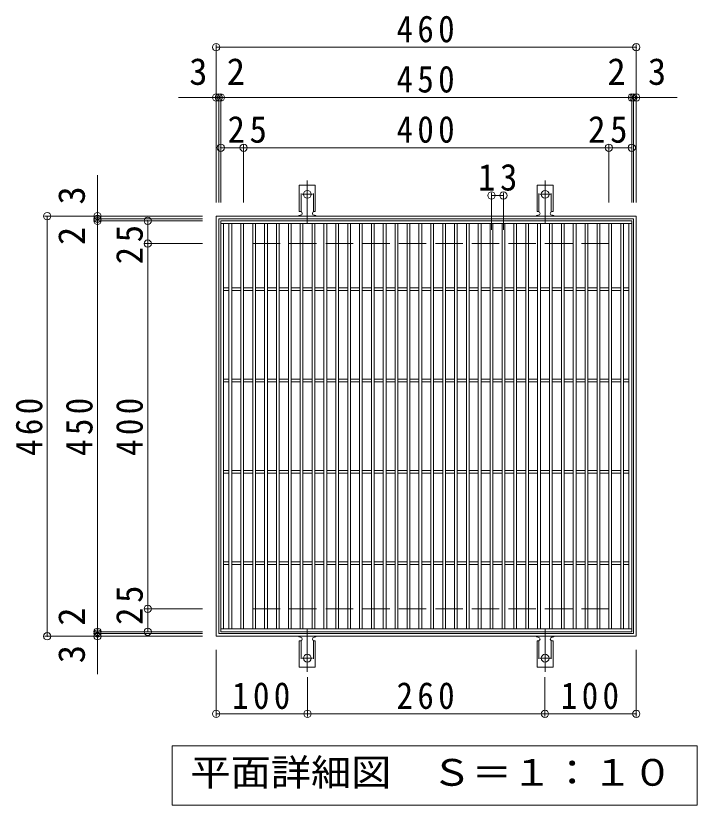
# Model space of a CAD drawing. Units: millimetres, scale not verified. Extents: x -1622 to 1579, y -1367 to 1154.
# Drawn here: x -460 to 286, y 289 to 1154 of the extents above; entities that cross this region are included whole.
import ezdxf
from ezdxf.enums import TextEntityAlignment as Align

# ---------------------------------------------------------------- set-up
doc = ezdxf.new("R2010")
doc.units = ezdxf.units.MM
doc.header["$LTSCALE"] = 10
doc.header["$PDMODE"] = 32
doc.header["$PDSIZE"] = 8
for name, pattern in [('CHAIN2', [12, 9, -1, 1, -1]), ('DASHED2', [3, 2, -1]), ('DASHED3', [4, 3, -1])]:
    doc.linetypes.add(name, pattern=pattern)
for name, color, linetype, lineweight in [('C-1', 2, 'DASHED3', 9), ('C-2', 3, 'Continuous', 9), ('C-4', 7, 'Continuous', 9), ('C-5', 7, 'Continuous', 9), ('C-A', 3, 'Continuous', 9)]:
    doc.layers.add(name, color=color, linetype=linetype, lineweight=lineweight)
doc.styles.add('ＭＳ ゴシック', font='')
doc.styles.get('ＭＳ ゴシック').set_extended_font_data('MS Gothic')

msp = doc.modelspace()

# ---------------------------------------------------------------- linework, layer by layer
at = {"layer": 'C-1'}
for p, q in [((-210.24, 904.12), (-210.24, 504.12)), ((189.76, 904.12), (-210.24, 904.12)), ((189.76, 904.12), (189.76, 504.12)), ((189.76, 504.12), (-210.24, 504.12))]:
    msp.add_line(p, q, dxfattribs=at)
at = {"layer": 'C-1', "linetype": 'Continuous'}
for points in [[(-240.24, 474.12), (-240.24, 934.12), (219.76, 934.12), (219.76, 474.12)], [(-237.24, 931.12), (216.76, 931.12), (216.76, 477.12), (-237.24, 477.12)]]:
    msp.add_lwpolyline(points, close=True, dxfattribs=at)
at = {"layer": 'C-2'}
for p, q in [((-235.24, 929.12), (-235.24, 479.12)), ((-235.24, 929.12), (214.76, 929.12)), ((-235.24, 926.12), (214.76, 926.12)), ((-232.24, 926.12), (-232.24, 482.12)), ((-226.24, 926.12), (-226.24, 482.12)), ((-223.24, 926.12), (-223.24, 482.12)), ((-213.24, 926.12), (-213.24, 482.12)), ((-210.24, 926.12), (-210.24, 482.12)), ((-200.24, 926.12), (-200.24, 482.12)), ((-197.24, 926.12), (-197.24, 482.12)), ((-187.24, 926.12), (-187.24, 482.12)), ((-184.24, 926.12), (-184.24, 482.12)), ((-174.24, 926.12), (-174.24, 482.12)), ((-171.24, 926.12), (-171.24, 482.12)), ((-161.24, 926.12), (-161.24, 482.12)), ((-158.24, 926.12), (-158.24, 482.12)), ((-148.24, 926.12), (-148.24, 482.12)), ((-145.24, 926.12), (-145.24, 482.12)), ((-135.24, 926.12), (-135.24, 482.12)), ((-132.24, 926.12), (-132.24, 482.12)), ((-122.24, 926.12), (-122.24, 482.12)), ((-119.24, 926.12), (-119.24, 482.12)), ((-109.24, 926.12), (-109.24, 482.12)), ((-106.24, 926.12), (-106.24, 482.12)), ((-96.24, 926.12), (-96.24, 482.12)), ((-93.24, 926.12), (-93.24, 482.12)), ((-83.24, 926.12), (-83.24, 482.12)), ((-80.24, 926.12), (-80.24, 482.12)), ((-70.24, 926.12), (-70.24, 482.12)), ((-67.24, 926.12), (-67.24, 482.12)), ((-57.24, 926.12), (-57.24, 482.12)), ((-54.24, 926.12), (-54.24, 482.12)), ((-44.24, 926.12), (-44.24, 482.12)), ((-41.24, 926.12), (-41.24, 482.12)), ((-31.24, 926.12), (-31.24, 482.12)), ((-28.24, 926.12), (-28.24, 482.12)), ((-18.24, 926.12), (-18.24, 482.12)), ((-15.24, 926.12), (-15.24, 482.12)), ((-5.24, 926.12), (-5.24, 482.12)), ((-2.24, 926.12), (-2.24, 482.12)), ((7.76, 926.12), (7.76, 482.12)), ((10.76, 926.12), (10.76, 482.12)), ((20.76, 926.12), (20.76, 482.12)), ((23.76, 926.12), (23.76, 482.12)), ((33.76, 926.12), (33.76, 482.12)), ((36.76, 926.12), (36.76, 482.12)), ((46.76, 926.12), (46.76, 482.12)), ((49.76, 926.12), (49.76, 482.12)), ((59.76, 926.12), (59.76, 482.12)), ((62.76, 926.12), (62.76, 482.12)), ((72.76, 926.12), (72.76, 482.12)), ((75.76, 926.12), (75.76, 482.12)), ((85.76, 926.12), (85.76, 482.12)), ((88.76, 926.12), (88.76, 482.12)), ((98.76, 926.12), (98.76, 482.12)), ((101.76, 926.12), (101.76, 482.12)), ((111.76, 926.12), (111.76, 482.12)), ((114.76, 926.12), (114.76, 482.12)), ((124.76, 926.12), (124.76, 482.12)), ((127.76, 926.12), (127.76, 482.12)), ((137.76, 926.12), (137.76, 482.12)), ((140.76, 926.12), (140.76, 482.12)), ((150.76, 926.12), (150.76, 482.12)), ((153.76, 926.12), (153.76, 482.12)), ((163.76, 926.12), (163.76, 482.12)), ((166.76, 926.12), (166.76, 482.12)), ((176.76, 926.12), (176.76, 482.12)), ((179.76, 926.12), (179.76, 482.12)), ((189.76, 926.12), (189.76, 482.12)), ((192.76, 926.12), (192.76, 482.12)), ((202.76, 926.12), (202.76, 482.12)), ((205.76, 926.12), (205.76, 482.12)), ((211.76, 926.12), (211.76, 482.12)), ((214.76, 929.12), (214.76, 479.12)), ((-226.24, 855.62), (-232.24, 855.62)), ((-226.24, 852.62), (-232.24, 852.62)), ((-213.24, 855.62), (-223.24, 855.62)), ((-213.24, 852.62), (-223.24, 852.62)), ((-200.24, 855.62), (-210.24, 855.62)), ((-200.24, 852.62), (-210.24, 852.62)), ((-187.24, 855.62), (-197.24, 855.62)), ((-187.24, 852.62), (-197.24, 852.62)), ((-174.24, 855.62), (-184.24, 855.62)), ((-174.24, 852.62), (-184.24, 852.62)), ((-161.24, 855.62), (-171.24, 855.62)), ((-161.24, 852.62), (-171.24, 852.62)), ((-148.24, 855.62), (-158.24, 855.62)), ((-148.24, 852.62), (-158.24, 852.62)), ((-135.24, 855.62), (-145.24, 855.62)), ((-135.24, 852.62), (-145.24, 852.62)), ((-122.24, 855.62), (-132.24, 855.62)), ((-122.24, 852.62), (-132.24, 852.62)), ((-109.24, 855.62), (-119.24, 855.62)), ((-109.24, 852.62), (-119.24, 852.62)), ((-96.24, 855.62), (-106.24, 855.62)), ((-96.24, 852.62), (-106.24, 852.62)), ((-83.24, 855.62), (-93.24, 855.62)), ((-83.24, 852.62), (-93.24, 852.62)), ((-70.24, 855.62), (-80.24, 855.62)), ((-70.24, 852.62), (-80.24, 852.62)), ((-57.24, 855.62), (-67.24, 855.62)), ((-57.24, 852.62), (-67.24, 852.62)), ((-44.24, 855.62), (-54.24, 855.62)), ((-44.24, 852.62), (-54.24, 852.62)), ((-31.24, 855.62), (-41.24, 855.62)), ((-31.24, 852.62), (-41.24, 852.62)), ((-18.24, 855.62), (-28.24, 855.62)), ((-18.24, 852.62), (-28.24, 852.62)), ((-5.24, 855.62), (-15.24, 855.62)), ((-5.24, 852.62), (-15.24, 852.62)), ((7.76, 855.62), (-2.24, 855.62)), ((7.76, 852.62), (-2.24, 852.62)), ((20.76, 855.62), (10.76, 855.62)), ((20.76, 852.62), (10.76, 852.62)), ((33.76, 855.62), (23.76, 855.62)), ((33.76, 852.62), (23.76, 852.62)), ((46.76, 855.62), (36.76, 855.62)), ((46.76, 852.62), (36.76, 852.62)), ((59.76, 855.62), (49.76, 855.62)), ((59.76, 852.62), (49.76, 852.62)), ((72.76, 855.62), (62.76, 855.62)), ((72.76, 852.62), (62.76, 852.62)), ((85.76, 855.62), (75.76, 855.62)), ((85.76, 852.62), (75.76, 852.62)), ((98.76, 855.62), (88.76, 855.62)), ((98.76, 852.62), (88.76, 852.62)), ((111.76, 855.62), (101.76, 855.62)), ((111.76, 852.62), (101.76, 852.62)), ((124.76, 855.62), (114.76, 855.62)), ((124.76, 852.62), (114.76, 852.62)), ((137.76, 855.62), (127.76, 855.62)), ((137.76, 852.62), (127.76, 852.62)), ((150.76, 855.62), (140.76, 855.62)), ((150.76, 852.62), (140.76, 852.62)), ((163.76, 855.62), (153.76, 855.62)), ((163.76, 852.62), (153.76, 852.62)), ((176.76, 855.62), (166.76, 855.62)), ((176.76, 852.62), (166.76, 852.62)), ((189.76, 855.62), (179.76, 855.62)), ((189.76, 852.62), (179.76, 852.62)), ((202.76, 855.62), (192.76, 855.62)), ((202.76, 852.62), (192.76, 852.62)), ((211.76, 855.62), (205.76, 855.62)), ((211.76, 852.62), (205.76, 852.62)), ((-226.24, 755.62), (-232.24, 755.62)), ((-226.24, 752.62), (-232.24, 752.62)), ((-213.24, 755.62), (-223.24, 755.62)), ((-213.24, 752.62), (-223.24, 752.62)), ((-200.24, 755.62), (-210.24, 755.62)), ((-200.24, 752.62), (-210.24, 752.62)), ((-187.24, 755.62), (-197.24, 755.62)), ((-187.24, 752.62), (-197.24, 752.62)), ((-174.24, 755.62), (-184.24, 755.62)), ((-174.24, 752.62), (-184.24, 752.62)), ((-161.24, 755.62), (-171.24, 755.62)), ((-161.24, 752.62), (-171.24, 752.62)), ((-148.24, 755.62), (-158.24, 755.62)), ((-148.24, 752.62), (-158.24, 752.62)), ((-135.24, 755.62), (-145.24, 755.62)), ((-135.24, 752.62), (-145.24, 752.62)), ((-122.24, 755.62), (-132.24, 755.62)), ((-122.24, 752.62), (-132.24, 752.62)), ((-109.24, 755.62), (-119.24, 755.62)), ((-109.24, 752.62), (-119.24, 752.62)), ((-96.24, 755.62), (-106.24, 755.62)), ((-96.24, 752.62), (-106.24, 752.62)), ((-83.24, 755.62), (-93.24, 755.62)), ((-83.24, 752.62), (-93.24, 752.62)), ((-70.24, 755.62), (-80.24, 755.62)), ((-70.24, 752.62), (-80.24, 752.62)), ((-57.24, 755.62), (-67.24, 755.62)), ((-57.24, 752.62), (-67.24, 752.62)), ((-44.24, 755.62), (-54.24, 755.62)), ((-44.24, 752.62), (-54.24, 752.62)), ((-31.24, 755.62), (-41.24, 755.62)), ((-31.24, 752.62), (-41.24, 752.62)), ((-18.24, 755.62), (-28.24, 755.62)), ((-18.24, 752.62), (-28.24, 752.62)), ((-5.24, 755.62), (-15.24, 755.62)), ((-5.24, 752.62), (-15.24, 752.62)), ((7.76, 755.62), (-2.24, 755.62)), ((7.76, 752.62), (-2.24, 752.62)), ((20.76, 755.62), (10.76, 755.62)), ((20.76, 752.62), (10.76, 752.62)), ((33.76, 755.62), (23.76, 755.62)), ((33.76, 752.62), (23.76, 752.62)), ((46.76, 755.62), (36.76, 755.62)), ((46.76, 752.62), (36.76, 752.62)), ((59.76, 755.62), (49.76, 755.62)), ((59.76, 752.62), (49.76, 752.62)), ((72.76, 755.62), (62.76, 755.62)), ((72.76, 752.62), (62.76, 752.62)), ((85.76, 755.62), (75.76, 755.62)), ((85.76, 752.62), (75.76, 752.62)), ((98.76, 755.62), (88.76, 755.62)), ((98.76, 752.62), (88.76, 752.62)), ((111.76, 755.62), (101.76, 755.62)), ((111.76, 752.62), (101.76, 752.62)), ((124.76, 755.62), (114.76, 755.62)), ((124.76, 752.62), (114.76, 752.62)), ((137.76, 755.62), (127.76, 755.62)), ((137.76, 752.62), (127.76, 752.62)), ((150.76, 755.62), (140.76, 755.62)), ((150.76, 752.62), (140.76, 752.62)), ((163.76, 755.62), (153.76, 755.62)), ((163.76, 752.62), (153.76, 752.62)), ((176.76, 755.62), (166.76, 755.62)), ((176.76, 752.62), (166.76, 752.62)), ((189.76, 755.62), (179.76, 755.62)), ((189.76, 752.62), (179.76, 752.62)), ((202.76, 755.62), (192.76, 755.62)), ((202.76, 752.62), (192.76, 752.62)), ((211.76, 755.62), (205.76, 755.62)), ((211.76, 752.62), (205.76, 752.62)), ((-226.24, 655.62), (-232.24, 655.62)), ((-226.24, 652.62), (-232.24, 652.62)), ((-213.24, 655.62), (-223.24, 655.62)), ((-213.24, 652.62), (-223.24, 652.62)), ((-200.24, 655.62), (-210.24, 655.62)), ((-200.24, 652.62), (-210.24, 652.62)), ((-187.24, 655.62), (-197.24, 655.62)), ((-187.24, 652.62), (-197.24, 652.62)), ((-174.24, 655.62), (-184.24, 655.62)), ((-174.24, 652.62), (-184.24, 652.62)), ((-161.24, 655.62), (-171.24, 655.62)), ((-161.24, 652.62), (-171.24, 652.62)), ((-148.24, 655.62), (-158.24, 655.62)), ((-148.24, 652.62), (-158.24, 652.62)), ((-135.24, 655.62), (-145.24, 655.62)), ((-135.24, 652.62), (-145.24, 652.62)), ((-122.24, 655.62), (-132.24, 655.62)), ((-122.24, 652.62), (-132.24, 652.62)), ((-109.24, 655.62), (-119.24, 655.62)), ((-109.24, 652.62), (-119.24, 652.62)), ((-96.24, 655.62), (-106.24, 655.62)), ((-96.24, 652.62), (-106.24, 652.62)), ((-83.24, 655.62), (-93.24, 655.62)), ((-83.24, 652.62), (-93.24, 652.62)), ((-70.24, 655.62), (-80.24, 655.62)), ((-70.24, 652.62), (-80.24, 652.62)), ((-57.24, 655.62), (-67.24, 655.62)), ((-57.24, 652.62), (-67.24, 652.62)), ((-44.24, 655.62), (-54.24, 655.62)), ((-44.24, 652.62), (-54.24, 652.62)), ((-31.24, 655.62), (-41.24, 655.62)), ((-31.24, 652.62), (-41.24, 652.62)), ((-18.24, 655.62), (-28.24, 655.62)), ((-18.24, 652.62), (-28.24, 652.62)), ((-5.24, 655.62), (-15.24, 655.62)), ((-5.24, 652.62), (-15.24, 652.62)), ((7.76, 655.62), (-2.24, 655.62)), ((7.76, 652.62), (-2.24, 652.62)), ((20.76, 655.62), (10.76, 655.62)), ((20.76, 652.62), (10.76, 652.62)), ((33.76, 655.62), (23.76, 655.62)), ((33.76, 652.62), (23.76, 652.62)), ((46.76, 655.62), (36.76, 655.62)), ((46.76, 652.62), (36.76, 652.62)), ((59.76, 655.62), (49.76, 655.62)), ((59.76, 652.62), (49.76, 652.62)), ((72.76, 655.62), (62.76, 655.62)), ((72.76, 652.62), (62.76, 652.62)), ((85.76, 655.62), (75.76, 655.62)), ((85.76, 652.62), (75.76, 652.62)), ((98.76, 655.62), (88.76, 655.62)), ((98.76, 652.62), (88.76, 652.62)), ((111.76, 655.62), (101.76, 655.62)), ((111.76, 652.62), (101.76, 652.62)), ((124.76, 655.62), (114.76, 655.62)), ((124.76, 652.62), (114.76, 652.62)), ((137.76, 655.62), (127.76, 655.62)), ((137.76, 652.62), (127.76, 652.62)), ((150.76, 655.62), (140.76, 655.62)), ((150.76, 652.62), (140.76, 652.62)), ((163.76, 655.62), (153.76, 655.62)), ((163.76, 652.62), (153.76, 652.62)), ((176.76, 655.62), (166.76, 655.62)), ((176.76, 652.62), (166.76, 652.62)), ((189.76, 655.62), (179.76, 655.62)), ((189.76, 652.62), (179.76, 652.62)), ((202.76, 655.62), (192.76, 655.62)), ((202.76, 652.62), (192.76, 652.62)), ((211.76, 655.62), (205.76, 655.62)), ((211.76, 652.62), (205.76, 652.62)), ((-226.24, 555.62), (-232.24, 555.62)), ((-213.24, 555.62), (-223.24, 555.62)), ((-200.24, 555.62), (-210.24, 555.62)), ((-187.24, 555.62), (-197.24, 555.62)), ((-174.24, 555.62), (-184.24, 555.62)), ((-161.24, 555.62), (-171.24, 555.62)), ((-148.24, 555.62), (-158.24, 555.62)), ((-135.24, 555.62), (-145.24, 555.62)), ((-122.24, 555.62), (-132.24, 555.62)), ((-109.24, 555.62), (-119.24, 555.62)), ((-96.24, 555.62), (-106.24, 555.62)), ((-83.24, 555.62), (-93.24, 555.62)), ((-70.24, 555.62), (-80.24, 555.62)), ((-57.24, 555.62), (-67.24, 555.62)), ((-44.24, 555.62), (-54.24, 555.62)), ((-31.24, 555.62), (-41.24, 555.62)), ((-18.24, 555.62), (-28.24, 555.62)), ((-5.24, 555.62), (-15.24, 555.62)), ((7.76, 555.62), (-2.24, 555.62)), ((20.76, 555.62), (10.76, 555.62)), ((33.76, 555.62), (23.76, 555.62)), ((46.76, 555.62), (36.76, 555.62)), ((59.76, 555.62), (49.76, 555.62)), ((72.76, 555.62), (62.76, 555.62)), ((85.76, 555.62), (75.76, 555.62)), ((98.76, 555.62), (88.76, 555.62)), ((111.76, 555.62), (101.76, 555.62)), ((124.76, 555.62), (114.76, 555.62)), ((137.76, 555.62), (127.76, 555.62)), ((150.76, 555.62), (140.76, 555.62)), ((163.76, 555.62), (153.76, 555.62)), ((176.76, 555.62), (166.76, 555.62)), ((189.76, 555.62), (179.76, 555.62)), ((202.76, 555.62), (192.76, 555.62)), ((211.76, 555.62), (205.76, 555.62)), ((-226.24, 552.62), (-232.24, 552.62)), ((-213.24, 552.62), (-223.24, 552.62)), ((-200.24, 552.62), (-210.24, 552.62)), ((-187.24, 552.62), (-197.24, 552.62)), ((-174.24, 552.62), (-184.24, 552.62)), ((-161.24, 552.62), (-171.24, 552.62)), ((-148.24, 552.62), (-158.24, 552.62)), ((-135.24, 552.62), (-145.24, 552.62)), ((-122.24, 552.62), (-132.24, 552.62)), ((-109.24, 552.62), (-119.24, 552.62)), ((-96.24, 552.62), (-106.24, 552.62)), ((-83.24, 552.62), (-93.24, 552.62)), ((-70.24, 552.62), (-80.24, 552.62)), ((-57.24, 552.62), (-67.24, 552.62)), ((-44.24, 552.62), (-54.24, 552.62)), ((-31.24, 552.62), (-41.24, 552.62)), ((-18.24, 552.62), (-28.24, 552.62)), ((-5.24, 552.62), (-15.24, 552.62)), ((7.76, 552.62), (-2.24, 552.62)), ((20.76, 552.62), (10.76, 552.62)), ((33.76, 552.62), (23.76, 552.62)), ((46.76, 552.62), (36.76, 552.62)), ((59.76, 552.62), (49.76, 552.62)), ((72.76, 552.62), (62.76, 552.62)), ((85.76, 552.62), (75.76, 552.62)), ((98.76, 552.62), (88.76, 552.62)), ((111.76, 552.62), (101.76, 552.62)), ((124.76, 552.62), (114.76, 552.62)), ((137.76, 552.62), (127.76, 552.62)), ((150.76, 552.62), (140.76, 552.62)), ((163.76, 552.62), (153.76, 552.62)), ((176.76, 552.62), (166.76, 552.62)), ((189.76, 552.62), (179.76, 552.62)), ((202.76, 552.62), (192.76, 552.62)), ((211.76, 552.62), (205.76, 552.62)), ((-235.24, 482.12), (214.76, 482.12)), ((-235.24, 479.12), (214.76, 479.12))]:
    msp.add_line(p, q, dxfattribs=at)
at = {"layer": 'C-4'}
for p, q in [((-240.24, 949.12), (-240.24, 1122.12)), ((-240.24, 1119.12), (219.76, 1119.12)), ((219.76, 949.12), (219.76, 1122.12)), ((-281.56, 1064.12), (264.51, 1064.12)), ((-237.24, 949.12), (-237.24, 1067.12)), ((-235.24, 949.12), (-235.24, 1067.12)), ((214.76, 949.12), (214.76, 1067.12)), ((216.76, 949.12), (216.76, 1067.12)), ((-210.24, 949.12), (-210.24, 1012.12)), ((189.76, 949.12), (189.76, 1012.12)), ((-235.24, 1009.12), (214.76, 1009.12)), ((-370.24, 432.8), (-370.24, 978.87)), ((61.26, 919.12), (61.26, 959.71)), ((74.26, 919.12), (74.26, 959.71)), ((61.26, 956.71), (74.26, 956.71)), ((-255.24, 934.12), (-428.24, 934.12)), ((-425.24, 474.12), (-425.24, 934.12)), ((-255.24, 931.12), (-373.24, 931.12)), ((-255.24, 929.12), (-373.24, 929.12)), ((-315.24, 479.12), (-315.24, 929.12)), ((-255.24, 904.12), (-318.24, 904.12)), ((-255.24, 504.12), (-318.24, 504.12)), ((-255.24, 479.12), (-373.24, 479.12)), ((-255.24, 477.12), (-373.24, 477.12)), ((-255.24, 474.12), (-428.24, 474.12)), ((-240.24, 459.12), (-240.24, 386.12)), ((219.76, 459.12), (219.76, 386.12)), ((-140.24, 429.4), (-140.24, 386.12)), ((119.76, 429.4), (119.76, 386.12)), ((-240.24, 389.12), (-140.24, 389.12)), ((-140.24, 389.12), (119.76, 389.12)), ((119.76, 389.12), (219.76, 389.12))]:
    msp.add_line(p, q, dxfattribs=at)
for p in [(-240.24, 1119.12), (219.76, 1119.12), (-240.24, 1064.12), (-237.24, 1064.12), (-235.24, 1064.12), (214.76, 1064.12), (216.76, 1064.12), (219.76, 1064.12), (-235.24, 1009.12), (-210.24, 1009.12), (189.76, 1009.12), (214.76, 1009.12), (61.26, 956.71), (74.26, 956.71), (-425.24, 934.12), (-370.24, 934.12), (-370.24, 931.12), (-370.24, 929.12), (-315.24, 929.12), (-315.24, 904.12), (-315.24, 504.12), (-425.24, 474.12), (-370.24, 479.12), (-370.24, 477.12), (-370.24, 474.12), (-315.24, 479.12), (-240.24, 389.12), (-140.24, 389.12), (119.76, 389.12), (219.76, 389.12)]:
    msp.add_point(p, dxfattribs=at)
at = {"layer": 'C-5'}
msp.add_lwpolyline([(-288.51, 289.12), (-288.51, 354.12), (286.49, 354.12), (286.49, 289.12)], close=True, dxfattribs=at)
at = {"layer": 'C-A', "color": 7, "linetype": 'CHAIN2'}
for p, q in [((-140.45, 925.65), (-140.45, 973.05)), ((119.98, 925.65), (119.98, 973.05)), ((-146.23, 958.12), (-134.68, 958.12)), ((114.2, 958.12), (125.75, 958.12)), ((-140.45, 482.59), (-140.45, 435.19)), ((119.98, 482.59), (119.98, 435.19)), ((-146.23, 450.12), (-134.68, 450.12)), ((114.2, 450.12), (125.75, 450.12))]:
    msp.add_line(p, q, dxfattribs=at)
at = {"layer": 'C-A'}
for p, q in [((-149.2, 939.12), (-149.2, 968.12)), ((-131.7, 968.12), (-149.2, 968.12)), ((-131.7, 939.12), (-131.7, 968.12)), ((111.23, 939.12), (111.23, 968.12)), ((128.73, 968.12), (111.23, 968.12)), ((128.73, 939.12), (128.73, 968.12)), ((-149.2, 939.12), (-147.95, 939.12)), ((-148.45, 935.12), (-147.95, 935.12)), ((-132.96, 935.12), (-132.44, 935.12)), ((-131.7, 939.12), (-132.95, 939.12)), ((111.23, 939.12), (112.48, 939.12)), ((111.98, 935.12), (112.48, 935.12)), ((127.47, 935.12), (127.99, 935.12)), ((128.73, 939.12), (127.48, 939.12)), ((-149.2, 469.12), (-147.95, 469.12)), ((-149.2, 469.12), (-149.2, 440.12)), ((-148.45, 473.12), (-147.95, 473.12)), ((-132.96, 473.12), (-132.44, 473.12)), ((-131.7, 469.12), (-132.95, 469.12)), ((-131.7, 469.12), (-131.7, 440.12)), ((111.23, 469.12), (112.48, 469.12)), ((111.23, 469.12), (111.23, 440.12)), ((111.98, 473.12), (112.48, 473.12)), ((127.47, 473.12), (127.99, 473.12)), ((128.73, 469.12), (127.48, 469.12)), ((128.73, 469.12), (128.73, 440.12)), ((-131.7, 440.12), (-149.2, 440.12)), ((128.73, 440.12), (111.23, 440.12))]:
    msp.add_line(p, q, dxfattribs=at)
at = {"layer": 'C-A', "linetype": 'DASHED2'}
for p, q in [((-147.2, 938.97), (-147.2, 968.12)), ((-133.7, 938.97), (-133.7, 968.12)), ((113.23, 938.97), (113.23, 968.12)), ((126.73, 938.97), (126.73, 968.12)), ((-147.2, 469.27), (-147.2, 440.12)), ((-133.7, 469.27), (-133.7, 440.12)), ((113.23, 469.27), (113.23, 440.12)), ((126.73, 469.27), (126.73, 440.12))]:
    msp.add_line(p, q, dxfattribs=at)
at = {"layer": 'C-A'}
for centre in [(-140.45, 958.12), (119.98, 958.12), (-140.45, 450.12), (119.98, 450.12)]:
    msp.add_circle(centre, 4.25, dxfattribs=at)
for centre, start, end in [((-148.45, 933.12), 90.27596, 150.00047), ((-147.95, 937.12), 270, 90), ((-132.95, 937.12), 90, 269.8667), ((-132.45, 933.12), 29.99927, 89.75836), ((111.98, 933.12), 90.27596, 150.00047), ((112.48, 937.12), 270, 90), ((127.48, 937.12), 90, 269.8667), ((127.98, 933.12), 29.99927, 89.75836), ((-148.45, 475.12), 209.99951, 269.72403), ((-147.95, 471.12), 270, 90), ((-132.95, 471.12), 90.13329, 270), ((-132.45, 475.12), 270.24162, 330.00072), ((111.98, 475.12), 209.99951, 269.72403), ((112.48, 471.12), 270, 90), ((127.48, 471.12), 90.13329, 270), ((127.98, 475.12), 270.24162, 330.00072)]:
    msp.add_arc(centre, 2, start, end, dxfattribs=at)

# ---------------------------------------------------------------- texts
at = {"layer": 'C-4', "color": 2, "style": 'ＭＳ ゴシック'}
for s, rotation, p in [('3', 0.002, (-269.76, 1069.12)), ('2', 0.002, (-228.67, 1069.12)), ('2', 0.002, (188.19, 1069.12)), ('3', 90, (-375.24, 946.89)), ('2', 90, (-375.24, 902.55)), ('2', 90, (-375.24, 485.69)), ('3', 90, (-375.24, 444.6))]:
    msp.add_text(s, height=29.33, rotation=rotation, dxfattribs=at).set_placement(p, align=Align.BOTTOM_LEFT)
msp.add_text('3', height=29.33, dxfattribs=at).set_placement((232.53, 1069.12), align=Align.BOTTOM_LEFT)
at = {"layer": 'C-4', "color": 2, "char_height": 29.33, "attachment_point": 7, "style": 'ＭＳ ゴシック'}
for s, insert in [('\\T1.27;\\W0.9;460', (-42.74, 1124.12)), ('\\T1.27;\\W0.9;450', (-42.74, 1069.12)), ('\\T1.27;\\W0.9;400', (-42.74, 1014.12)), ('\\T1.27;\\W0.95;13', (46.51, 961.71)), ('\\T1.27;\\W0.9;260', (-42.74, 394.12)), ('\\T1.27;\\W0.9;100', (-222.74, 394.12)), ('\\T1.27;\\W0.9;100', (137.26, 394.12))]:
    msp.add_mtext(s, dxfattribs=dict(at, insert=insert))
for s, insert, rotation in [('\\T1.27;\\W0.95;25', (-227.78, 1014.12), 0.001), ('\\T1.27;\\W0.95;25', (167.08, 1014.12), 0.001), ('\\T1.27;\\W0.95;25', (-320.24, 881.44), 90.001), ('\\T1.27;\\W0.9;460', (-430.24, 671.62), 90), ('\\T1.27;\\W0.9;450', (-375.24, 671.62), 90), ('\\T1.27;\\W0.9;400', (-320.24, 671.62), 90), ('\\T1.27;\\W0.95;25', (-320.24, 486.58), 90.001)]:
    msp.add_mtext(s, dxfattribs=dict(at, insert=insert, rotation=rotation))
at = {"layer": 'C-5', "color": 2, "style": 'ＭＳ ゴシック', "width": 1.1}
msp.add_text('平面詳細図\u3000Ｓ＝１：１０', height=29.33, dxfattribs=at).set_placement((-268.51, 301.62), align=Align.BOTTOM_LEFT)

doc.saveas('drawing.dxf')
